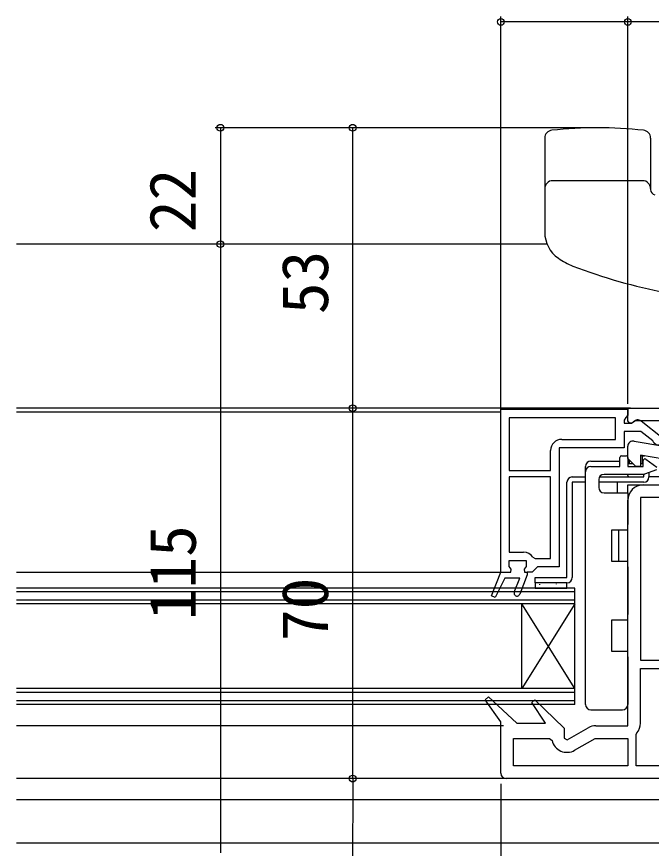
# Model space of a CAD drawing. Units: millimetres, scale not verified. Extents: x -525 to 525, y -783 to 778.
# Drawn here: x 1.5 to 121.5, y -548.8 to -391.6 of the extents above; entities that cross this region are included whole.
import ezdxf
from ezdxf.enums import TextEntityAlignment as Align

# ---------------------------------------------------------------- set-up
doc = ezdxf.new("R2010")
doc.units = ezdxf.units.MM
doc.header["$LTSCALE"] = 4
for name, color, linetype in [('0-2_YKK_11', 7, 'Continuous'), ('0-4_YKK_12', 2, 'Continuous'), ('0-5_YKK_13', 4, 'Continuous'), ('0-7_YKK_D', 6, 'Continuous')]:
    doc.layers.add(name, color=color, linetype=linetype)
doc.styles.add('ＭＳ ゴシック', font='')
doc.styles.get('ＭＳ ゴシック').set_extended_font_data('MS Gothic')

msp = doc.modelspace()

# ---------------------------------------------------------------- linework, layer by layer
at = {"layer": '0-2_YKK_11'}
msp.add_line((119.406, -525.098), (119.406, -514.798), dxfattribs=at)
for points in [[(93.006, -496.6), (93.006, -465.8), (117.006, -465.8), (117.006, -466.9), (116.656, -467.377), (116.306, -467.854), (116.306, -468.4), (117.706, -468.4), (118.106, -468.2)], [(117.006, -465.598), (189.006, -465.598), (189.006, -477.464), (189.083, -477.598), (185.665, -480.503), (185.147, -479.893), (187.866, -477.582)], [(118.18, -471.813), (123.806, -472.805), (123.806, -467.998), (118.449, -467.998), (117.771, -468.422), (117.306, -468.456), (117.006, -467.998), (117.006, -467.098), (117.006, -465.598)], [(114.706, -467.4), (94.606, -467.4), (94.606, -477.4), (102.406, -477.4), (102.406, -473.6)], [(119.523, -468.013), (123.506, -471.125), (123.506, -472.6), (122.405, -472.6), (121.905, -472.125), (121.714, -471.755), (119.467, -470), (116.306, -470), (116.306, -473.1), (104.006, -473.1), (104.006, -495.6), (99.906, -495.6), (99.406, -496.1), (98.906, -496.6), (98.006, -496.6), (98.006, -497.1), (96.568, -500.752)], [(104.506, -471.5), (114.706, -471.5), (114.706, -467.4)], [(119.906, -480.098), (123.806, -480.098), (123.806, -475.242), (119.406, -474.467), (119.406, -476.598), (118.506, -476.598), (117.006, -475.098), (117.006, -472.798)], [(165.005, -475.598), (165.006, -518.598), (162.506, -518.598), (162.506, -515.598), (158.306, -515.598), (158.306, -533.198), (162.506, -533.198), (162.506, -531.598), (165.006, -531.598), (165.006, -535.598), (94.006, -535.598)], [(119.406, -513.198), (162.606, -513.198), (162.606, -476.598), (126.206, -476.598), (126.206, -479.598)], [(102.406, -494), (102.406, -478.6), (94.606, -478.6), (94.606, -492.8), (97.306, -492.8)], [(123.306, -482.498), (119.406, -482.498), (119.406, -513.198)], [(110.979, -525.598), (117.006, -525.598), (117.006, -482.998)], [(95.544, -500.348), (96.587, -497.7), (93.752, -497.7), (91.959, -501.388), (91.229, -501.066), (93.006, -496.6), (94.906, -496.6), (94.981, -496.01), (94.606, -495.525), (94.606, -494.4), (97.806, -494.4), (97.806, -495.525), (97.431, -496.01), (97.506, -496.6), (98.006, -496.6), (98.006, -497.1), (96.568, -500.752)], [(99.076, -493.769), (99.497, -494), (102.406, -494)], [(95.544, -500.348), (96.587, -497.7), (93.752, -497.7), (91.959, -501.388), (91.229, -501.066), (93.006, -496.6)], [(119.406, -514.798), (155.906, -514.798), (155.906, -533.198), (152.872, -533.198), (152.439, -532.948), (151.573, -532.948), (151.14, -533.198), (138.872, -533.198), (138.439, -532.948), (137.573, -532.948), (137.14, -533.198), (130.872, -533.198), (130.439, -532.948), (129.573, -532.948), (129.14, -533.198), (118.606, -533.198), (118.606, -527.289), (118.724, -526.967)], [(93.006, -534.598), (93.006, -524.888), (90.054, -520.693), (90.645, -520.175), (96.006, -525.098), (101.471, -525.098), (98.851, -521.186), (99.455, -520.683), (105.006, -526.085), (105.006, -527.943), (105.573, -528.271), (109.529, -525.987)], [(117.006, -533.198), (95.406, -533.198), (95.406, -527.998), (102.193, -527.998), (102.681, -528.385)], [(106.956, -530.244), (110.845, -527.998), (117.006, -527.998), (117.006, -533.198)]]:
    msp.add_lwpolyline(points, dxfattribs=at)
for centre, radius, start, end in [((118.906, -468.8), 1, 51.91328, 143.13011), ((104.506, -473.6), 2.1, 90.00001, 179.99999), ((118.006, -472.798), 1, 80.00002, 180), ((119.906, -482.998), 2.9, 90.00001, 179.99999), ((97.306, -494.9), 2.1, 32.57896, 89.99999), ((96.056, -500.55), 0.55, 158.50165, 338.50167), ((96.056, -500.55), 0.55, 158.50165, 338.50167), ((110.979, -528.498), 2.9, 89.99998, 119.99999), ((116.506, -525.098), 2.9, 319.88082, 0.00002), ((105.506, -527.732), 2.9, 193.0206, 300.00002), ((94.006, -534.598), 1, 180.00001, 269.99999)]:
    msp.add_arc(centre, radius, start, end, dxfattribs=at)
at = {"layer": '0-4_YKK_12'}
for p, q in [((101.741, -434.592), (1.504, -434.598)), ((117.506, -465.598), (1.504, -465.599)), ((1.504, -466.3), (93.006, -466.3)), ((1.504, -496.6), (93.006, -496.6)), ((107.006, -499.6), (1.504, -499.6)), ((107.006, -521.6), (107.006, -499.6)), ((107.006, -500.3), (1.504, -500.3)), ((107.006, -501.9), (1.504, -501.9)), ((107.006, -502.6), (1.504, -502.6)), ((107.006, -518.6), (97.006, -502.6)), ((107.006, -518.6), (1.504, -518.6)), ((107.006, -519.3), (1.504, -519.3)), ((107.006, -520.9), (1.504, -520.9)), ((107.006, -521.6), (1.504, -521.6)), ((93.506, -525.598), (1.504, -525.6)), ((93.883, -535.591), (1.504, -535.598)), ((123.446, -539.6), (1.504, -539.6)), ((123.875, -547.788), (1.504, -547.799))]:
    msp.add_line(p, q, dxfattribs=at)
msp.add_lwpolyline([(107.006, -502.6), (97.006, -518.6), (97.006, -502.6)], dxfattribs=at)
at = {"layer": '0-5_YKK_13'}
for p, q in [((101.306, -414.564), (101.306, -432.347)), ((121.306, -414.564), (121.306, -424.279)), ((119.806, -422.603), (102.806, -422.603)), ((115.806, -474.598), (116.706, -474.598)), ((119.806, -474.598), (119.437, -474.598)), ((119.806, -474.598), (120.152, -474.598)), ((119.806, -476.098), (119.806, -474.598)), ((110.006, -475.598), (115.506, -475.598)), ((115.506, -476.598), (115.506, -474.898)), ((117.006, -474.898), (117.006, -476.598)), ((117.306, -476.098), (117.006, -476.098)), ((117.306, -476.098), (117.306, -475.398)), ((118.006, -476.098), (117.306, -476.098)), ((119.806, -476.098), (119.406, -476.098)), ((119.906, -476.598), (119.906, -475.498)), ((120.378, -475.252), (122.481, -476.725)), ((120.872, -475.598), (121.006, -475.598)), ((121.006, -475.598), (121.006, -475.692)), ((109.006, -477.598), (109.006, -476.598)), ((109.006, -521.598), (109.006, -477.598)), ((110.006, -476.598), (115.506, -476.598)), ((117.006, -476.598), (119.906, -476.598)), ((122.411, -477.252), (120.137, -478.08)), ((121.006, -477.764), (121.006, -478.598)), ((106.506, -478.598), (109.006, -478.598)), ((111.506, -479.098), (111.506, -480.598)), ((111.64, -478.598), (120.006, -478.598)), ((120.034, -478.098), (112.506, -478.098)), ((117.006, -478.298), (117.006, -478.098)), ((120.006, -478.598), (120.006, -478.098)), ((123.006, -478.598), (121.006, -478.598)), ((105.506, -497.598), (105.506, -479.598)), ((109.006, -479.598), (106.506, -479.598)), ((106.506, -479.598), (106.506, -497.598)), ((120.006, -479.598), (111.506, -479.598)), ((115.006, -479.598), (111.506, -479.598)), ((115.006, -479.598), (115.006, -481.598)), ((117.006, -481.598), (117.006, -480.098)), ((117.006, -480.098), (123.006, -480.098)), ((112.506, -481.598), (117.006, -481.598)), ((117.006, -481.598), (117.006, -487.598)), ((114.006, -494.598), (114.006, -488.598)), ((115.256, -488.598), (115.256, -494.598)), ((117.006, -494.598), (114.006, -494.598)), ((117.006, -495.598), (117.006, -494.598)), ((117.006, -495.598), (117.006, -504.598)), ((99.506, -497.598), (105.506, -497.598)), ((99.506, -498.598), (99.506, -497.598)), ((105.506, -498.598), (99.506, -498.598)), ((100.297, -498.884), (100.297, -498.984)), ((103.472, -498.784), (103.472, -498.884)), ((105.059, -499.577), (105.059, -499.598)), ((114.006, -511.598), (114.006, -505.598)), ((117.006, -511.598), (114.006, -511.598)), ((117.006, -512.598), (117.006, -511.598)), ((117.006, -512.598), (117.006, -521.598)), ((110.006, -522.598), (116.006, -522.598))]:
    msp.add_line(p, q, dxfattribs=at)
for points in [[(114.006, -488.598), (117.006, -488.598), (117.006, -487.598)], [(114.006, -505.598), (117.006, -505.598), (117.006, -504.598)]]:
    msp.add_lwpolyline(points, dxfattribs=at)
msp.add_lwpolyline([(105.506, -499.598), (105.506, -498.598), (99.506, -498.598), (99.506, -499.598)], close=True, dxfattribs=at)
for centre, radius, start, end in [((102.806, -414.564), 1.5, 96.21619, 180), ((111.306, -492.603), 80, 83.78381, 96.21619), ((119.806, -414.564), 1.5, 0, 83.78381), ((102.806, -424.103), 1.5, 90, 180), ((119.806, -424.103), 1.5, 0, 90), ((122.306, -424.279), 1, 180, 258.94541), ((107.306, -432.347), 6, 180, 235.1501), ((111.306, -426.603), 13, 235.1501, 248.87563), ((142.66, -345.449), 100, 248.87563, 259.40044), ((115.806, -474.898), 0.3, 90, 180), ((116.706, -474.898), 0.3, 0, 90), ((110.006, -476.598), 1, 90, 180), ((120.206, -475.498), 0.3, 55, 180), ((110.006, -477.598), 1, 90, 180), ((106.506, -479.598), 1, 90, 180), ((112.506, -479.098), 1, 90, 180), ((117.306, -478.298), 0.3, 180, 270), ((120.006, -478.598), 1, 270, 0), ((120.034, -477.798), 0.3, 270, 290), ((112.506, -480.598), 1, 180, 270), ((105.506, -497.598), 1, 270, 0), ((110.006, -521.598), 1, 180, 270), ((116.006, -521.598), 1, 270, 0)]:
    msp.add_arc(centre, radius, start, end, dxfattribs=at)
at = {"layer": '0-7_YKK_D'}
for p, q in [((93.005, -469.818), (93.005, -391.602)), ((117.005, -392.602), (93.005, -392.602)), ((117.005, -464.771), (117.005, -391.602)), ((117.005, -464.771), (117.005, -391.602)), ((189.005, -392.602), (117.005, -392.602)), ((112.308, -412.603), (39.005, -412.603)), ((40.005, -412.603), (40.005, -434.6)), ((112.308, -412.603), (64.01, -412.601)), ((65.008, -465.597), (65.01, -412.601)), ((40.005, -434.6), (40.005, -549.599)), ((64.008, -465.597), (64.005, -465.597)), ((65.005, -465.597), (65.005, -535.598)), ((65.007, -535.598), (65.005, -588.598)), ((66.005, -535.598), (66.007, -535.598)), ((93.005, -536.598), (93.005, -691.1))]:
    msp.add_line(p, q, dxfattribs=at)
for centre in [(93.005, -392.602), (117.005, -392.602), (117.005, -392.602), (40.005, -412.603), (65.01, -412.601), (40.005, -434.6), (40.005, -434.6), (65.005, -465.597), (65.008, -465.597), (65.005, -535.598), (65.007, -535.598)]:
    msp.add_circle(centre, 0.637, dxfattribs=at)

# ---------------------------------------------------------------- texts
at = {"layer": '0-7_YKK_D', "style": 'ＭＳ ゴシック'}
for s, rotation, p in [('22', 90, (38.005, -432.329)), ('53', 89.998, (63.009, -447.826)), ('115', 90, (38.005, -505.668)), ('70', 90, (63.005, -509.597))]:
    msp.add_text(s, height=8.798, rotation=rotation, dxfattribs=at).set_placement(p, align=Align.BOTTOM_LEFT)

doc.saveas('drawing.dxf')
